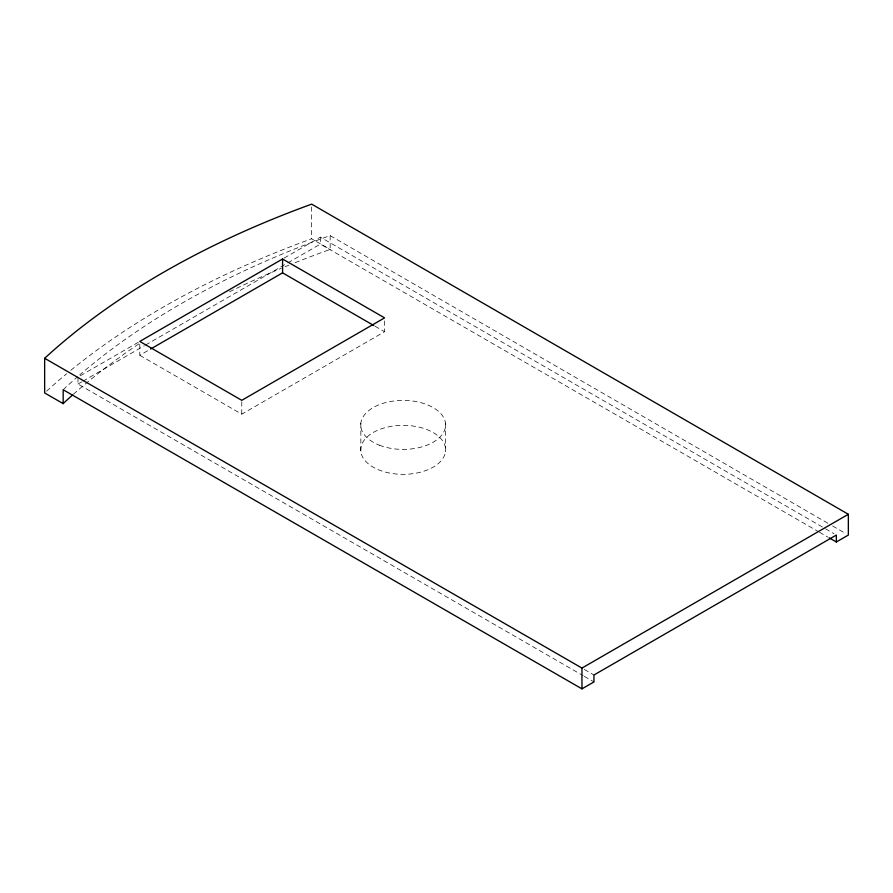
<?xml version="1.0" encoding="UTF-8"?>
<svg xmlns="http://www.w3.org/2000/svg" width="893" height="893" viewBox="0 0 893 893"><rect width="100%" height="100%" fill="white"/><g stroke="black" fill="none" stroke-linecap="round" stroke-linejoin="round"><path stroke-width="0.67" stroke-dasharray="4.46 3.35" d="M63.18 389.761L65.189 387.83A823.033 475.176 0 0 1 77.568 376.746M138.281 342.298L77.981 377.103L77.981 384.035L583.107 675.666M284.197 258.055L320.375 237.17L824.295 528.098M77.981 384.035L81.598 381.947M82.803 381.244L144.309 345.736M145.514 345.044L286.608 263.58M287.814 262.888L320.375 244.09L818.267 531.547M139.777 344.196L139.777 355.28L149.377 349.743M139.777 355.28L241.78 414.173L384.57 331.727L384.57 320.643M827.811 523.198L330.164 235.618L326.816 236.779A823.033 475.176 0 0 0 79.689 374.915M330.164 235.618L330.164 249.471L326.816 250.643A823.033 475.176 0 0 0 294.087 263.089M825.5 528.801L833.939 533.668M819.473 532.239L827.911 537.117M374.971 326.191L384.57 331.727M584.312 669.437L593.957 675.008M584.312 676.358L593.957 681.928M832.644 525.988L845.939 533.668M70.826 370.305A848.495 489.877 0 0 1 311.668 238.777L330.164 249.471M445.484 423.159L445.484 451.601A42.429 24.491 0 0 1 379.391 470.131A42.429 24.491 0 0 1 384.626 427.814A42.429 24.491 0 0 1 445.484 451.601M360.85 423.159L360.85 451.601M320.375 237.17L320.375 244.09M311.668 206.908L311.668 238.777M241.78 401.705L241.78 414.173M46.581 391.167A848.495 489.877 0 0 1 66.662 373.732M73.382 394.271A823.033 475.176 0 0 1 138.839 343.894M229.49 291.788A823.033 475.176 0 0 1 281.284 268.313M285.113 266.739A823.033 475.176 0 0 1 288.941 265.165M379.391 445.194A42.429 24.491 0 0 0 445.484 426.653A42.429 24.491 0 0 0 384.626 402.877A42.429 24.491 0 0 0 379.391 445.194"/><path stroke-width="1.34" d="M63.169 403.625L63.18 389.761L581.957 688.86L593.957 681.928L593.957 675.008L836.35 535.063L836.35 541.984L848.35 535.063L848.35 514.279L311.668 204.14A848.495 489.877 0 0 0 44.65 358.294L44.65 392.942L63.169 403.625L65.189 401.694A823.033 475.176 0 0 1 72.344 395.197M282.579 258.992L139.777 341.427L241.78 400.321L384.57 317.875L282.579 258.992L282.579 272.845L373.765 325.499M150.582 349.051L282.579 272.845M44.65 358.294L581.957 668.076L848.35 514.279M829.117 537.809L836.35 541.984M581.957 668.076L581.957 688.86"/></g></svg>
